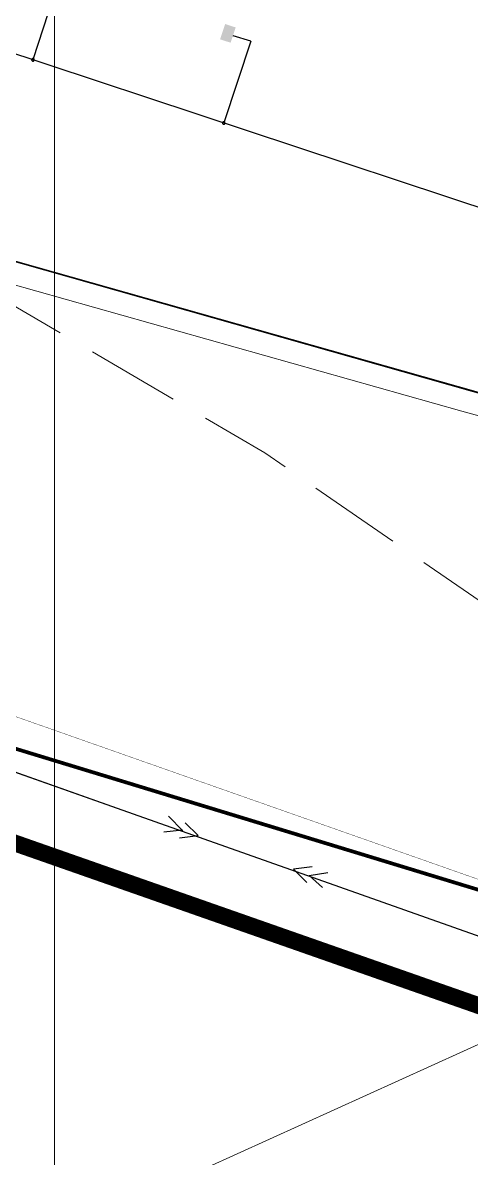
# Model space of a CAD drawing. Header units: millimetres. Extents: x 519 to 9564855, y -810 to 5021775.
# Drawn here: x 9533983 to 9534223, y 4997231 to 4997838 of the extents above; entities that cross this region are included whole.
import ezdxf

# ---------------------------------------------------------------- set-up
doc = ezdxf.new("R2010")
doc.units = ezdxf.units.MM
doc.header["$LTSCALE"] = 2
doc.header["$MEASUREMENT"] = 0
for name, pattern in [('92051501$0$GROUND1', [60, 50, -10]), ('92051501$0$GROUND2', [35, 25, -10]), ('DASHED2', [9.525, 6.35, -3.175])]:
    doc.linetypes.add(name, pattern=pattern)
for name, color, linetype in [('GRID_PULKOVO', 7, 'Continuous'), ('OilColl&Flowlines', 3, 'Continuous'), ('ROAD_FIELD', 255, '92051501$0$GROUND2'), ('ROAD_GROUND', 9, 'Continuous'), ('МГ-земельный участок', 7, 'Continuous')]:
    doc.layers.add(name, color=color, linetype=linetype)
for name, color, linetype, lineweight in [('Оптиковолоконный кабель', 220, 'CAB6', 20), ('Скважины на 2024 год-125', 10, 'Continuous', 40), ('Электро', 1, 'Continuous', 30), ('Электроснаб', 1, 'Continuous', 18), ('Электроснабжене', 1, 'Continuous', 18)]:
    doc.layers.add(name, color=color, linetype=linetype, lineweight=lineweight)
doc.styles.get("Standard").update_dxf_attribs({"font": 'isocpeur.ttf', "width": 0.5})
doc.linetypes.add('CAB', pattern='A,0.7,-0.43403,["K",Standard,S=0.9,R=0,X=-0.4,Y=-0.3],-0.8', length=1.93403)
doc.linetypes.add('CAB6', pattern='A,0.9,-0.9,["6",Standard,S=0.9,R=0,X=-0.8,Y=-0.4],11', length=12.8)

msp = doc.modelspace()

# ---------------------------------------------------------------- hatches: boundary and pattern name
at = {"layer": 'Электро'}
msp.add_hatch(color=256, dxfattribs=at).paths.add_polyline_path([(9534088.53988, 4997828.81081), (9534094.15211, 4997826.95383), (9534096.85934, 4997835.13569), (9534091.24711, 4997836.99267)])
at = {"layer": 'Электроснаб', "lineweight": 0}
msp.add_hatch(color=1, dxfattribs=at).paths.add_polyline_path([(9534088.53988, 4997828.81081), (9534094.15211, 4997826.95383), (9534096.85934, 4997835.13569), (9534091.24711, 4997836.99267)])
at = {"layer": 'Электроснабжене', "lineweight": 0}
msp.add_hatch(color=1, dxfattribs=at).paths.add_polyline_path([(9534088.53988, 4997828.81081), (9534094.15211, 4997826.95383), (9534096.85934, 4997835.13569), (9534091.24711, 4997836.99267)])

# ---------------------------------------------------------------- linework, layer by layer
at = {"layer": 'GRID_PULKOVO', "lineweight": 0}
msp.add_line((9534000, 5010000), (9534000, 4992000), dxfattribs=at)
at = {"layer": 'OilColl&Flowlines', "color": 5, "linetype": '92051501$0$GROUND1', "lineweight": 0, "ltscale": 2, "const_width": 0.2}
msp.add_lwpolyline([(9531064.61986, 4998491.95461), (9534411.39462, 4997314.77298)], dxfattribs=at)
at = {"layer": 'ROAD_FIELD', "lineweight": 0, "flags": 128}
msp.add_lwpolyline([(9534353.88151, 4997441.39868), (9534112.43335, 4997607.749), (9533884.173, 4997741.582), (9533763.044, 4997817.702), (9533545.475, 4997955.784), (9533312.80867, 4998109.48171), (9533113.836, 4998247.202), (9533000, 4998332.5767)], dxfattribs=at)
at = {"layer": 'ROAD_GROUND', "color": 8, "lineweight": 0, "const_width": 9}
msp.add_lwpolyline([(9534264.09179, 4997302.35139), (9534264.09179, 4997302.35139), (9534264.09179, 4997302.35139), (9534264.09179, 4997302.35139), (9534241.72861, 4997307.05943), (9533063.64497, 4997719.82362), (9533000, 4997741.43394)], dxfattribs=at)
at = {"layer": 'ROAD_GROUND', "lineweight": 0, "const_width": 5}
msp.add_lwpolyline([(9534348.47039, 4997424.09208), (9534332.85319, 4997399.48199), (9534293.76791, 4997323.12467), (9534264.09179, 4997302.35139), (9534241.72861, 4997307.05943), (9533063.65871, 4997719.81896), (9533000, 4997741.43394)], dxfattribs=at)
at = {"layer": 'ROAD_GROUND', "lineweight": 0}
for points in [[(9534344.64896, 4997423.15535), (9534330.237, 4997400.955), (9534291.437, 4997325.155), (9534263.437, 4997305.555), (9534242.537, 4997309.955), (9533064.637, 4997722.655), (9533000, 4997744.60216)], [(9534349.25914, 4997420.3753), (9534335.46937, 4997398.00898), (9534296.09882, 4997321.09434), (9534264.74658, 4997299.14778), (9534240.92022, 4997304.16386), (9533062.68042, 4997716.98291), (9533000, 4997738.26572)]]:
    msp.add_lwpolyline(points, dxfattribs=at)
at = {"layer": 'МГ-земельный участок', "color": 0, "linetype": 'DASHED2', "lineweight": 25, "ltscale": 5, "const_width": 2}
msp.add_lwpolyline([(9522167.80801, 4999999.48247), (9521654, 5002362), (9522840, 5002532), (9525642, 5002155), (9528521, 5002235), (9531281, 5003464), (9533105, 5001043), (9546614, 4998215), (9544978, 4995525), (9543652, 4996420), (9539605, 4995735), (9529554.6705, 4998798.09585), (9529554.71722, 4998845.23995), (9529525.402, 4998845.269), (9529525.36994, 4998882.97318), (9529309.91997, 4998882.84552), (9526935, 5000017), (9526935, 4999132), (9522906, 5001105), (9522683.367, 5000265.06642), (9522496, 5000315)], close=True, dxfattribs=at)
at = {"layer": 'Оптиковолоконный кабель', "linetype": 'CAB', "lineweight": 0, "ltscale": 0.5, "elevation": -37.2261}
msp.add_lwpolyline([(9534420.7442, 4997943.6052), (9534418.7481, 4997930.0996), (9534448.9932, 4997924.8163), (9534467.3142, 4997986.9476), (9534584.9722, 4997952.7334), (9534599.30676, 4997933.42919), (9534419.9538, 4997574.7018), (9534217.7939, 4997630.0899), (9533869.2489, 4997728.4439)], dxfattribs=at)
at = {"layer": 'Скважины на 2024 год-125', "color": 0, "linetype": 'ByBlock', "lineweight": 0}
msp.add_line((9534030.9901, 4997202.98201), (9534433.863, 4997385.306), dxfattribs=at)
at = {"layer": 'Электро'}
for p, q in [((9532805.02071, 4998209.44504), (9534259.14396, 4997728.302, 0.00001)), ((9532669.88214, 4998080.7316, 0), (9534512.2057, 4997558.9493, 18.1559)), ((9534044.02425, 4997988.75007), (9533988.49682, 4997817.85423)), ((9534104.90701, 4997827.711), (9534090.47718, 4997784.10077, 0.00001)), ((9534104.90701, 4997827.711), (9534095.59992, 4997830.58516)), ((9533000.18214, 4997783.74655), (9534250.41914, 4997340.9866)), ((9534068.56355, 4997405.675), (9534060.88681, 4997413.47906)), ((9534076.81984, 4997403.28463), (9534069.84191, 4997410.03835)), ((9534068.40991, 4997405.99702), (9534058.41432, 4997404.99008)), ((9534076.73561, 4997403.0469), (9534066.89367, 4997401.71795)), ((9534137.77058, 4997386.41188), (9534127.69076, 4997385.16722)), ((9534127.69076, 4997385.16722), (9534134.82234, 4997378.09148)), ((9534136.17011, 4997381.89509), (9534146.09628, 4997383.46176)), ((9534143.23228, 4997375.37909), (9534136.17011, 4997381.89509))]:
    msp.add_line(p, q, dxfattribs=at)
for centre, start, end in [((9533988.49682, 4997817.85423), 161.99999995, 341.99999995), ((9533988.49682, 4997817.85423), 341.99999995, 161.99999995), ((9534090.47718, 4997784.10077, 0.00001), 161.99999995, 341.99999995), ((9534090.47718, 4997784.10077, 0.00001), 341.99999995, 161.99999995)]:
    msp.add_arc(centre, 0.75, start, end, dxfattribs=at)
at = {"layer": 'Электроснаб', "color": 1, "linetype": 'ByBlock', "lineweight": 0}
for p, q in [((9532805.02071, 4998209.44504), (9534259.14396, 4997728.302, 0.00001)), ((9532669.88214, 4998080.7316, 0), (9534655.68214, 4997518.8316, 0)), ((9532669.88214, 4998080.7316, 0), (9534655.68214, 4997518.8316, 0)), ((9533000.18214, 4997783.74655), (9534250.41914, 4997340.9866))]:
    msp.add_line(p, q, dxfattribs=at)
at = {"layer": 'Электроснаб', "color": 1, "lineweight": 0}
for p, q in [((9534044.02425, 4997988.75007), (9533988.49682, 4997817.85423)), ((9534104.90701, 4997827.711), (9534090.47718, 4997784.10077, 0.00001)), ((9534104.90701, 4997827.711), (9534095.59992, 4997830.58516)), ((9534068.56355, 4997405.675), (9534060.88681, 4997413.47906)), ((9534076.81984, 4997403.28463), (9534069.84191, 4997410.03835)), ((9534068.40991, 4997405.99702), (9534058.41432, 4997404.99008)), ((9534076.73561, 4997403.0469), (9534066.89367, 4997401.71795)), ((9534137.77058, 4997386.41188), (9534127.69076, 4997385.16722)), ((9534127.69076, 4997385.16722), (9534134.82234, 4997378.09148)), ((9534136.17011, 4997381.89509), (9534146.09628, 4997383.46176)), ((9534143.23228, 4997375.37909), (9534136.17011, 4997381.89509))]:
    msp.add_line(p, q, dxfattribs=at)
for centre, start, end in [((9533988.49682, 4997817.85423), 161.99999995, 341.99999995), ((9533988.49682, 4997817.85423), 341.99999995, 161.99999995), ((9534090.47718, 4997784.10077, 0.00001), 161.99999995, 341.99999995), ((9534090.47718, 4997784.10077, 0.00001), 341.99999995, 161.99999995)]:
    msp.add_arc(centre, 0.75, start, end, dxfattribs=at)
at = {"layer": 'Электроснабжене', "color": 1, "linetype": 'ByBlock', "lineweight": 0}
for p, q in [((9532805.02071, 4998209.44504), (9534259.14396, 4997728.302, 0.00001)), ((9532669.88214, 4998080.7316, 0), (9534655.68214, 4997518.8316, 0)), ((9532669.88214, 4998080.7316, 0), (9534655.68214, 4997518.8316, 0)), ((9533000.18214, 4997783.74655), (9534250.41914, 4997340.9866))]:
    msp.add_line(p, q, dxfattribs=at)
at = {"layer": 'Электроснабжене', "color": 1, "lineweight": 0}
for p, q in [((9534044.02425, 4997988.75007), (9533988.49682, 4997817.85423)), ((9534104.90701, 4997827.711), (9534090.47718, 4997784.10077, 0.00001)), ((9534104.90701, 4997827.711), (9534095.59992, 4997830.58516)), ((9534068.56355, 4997405.675), (9534060.88681, 4997413.47906)), ((9534076.81984, 4997403.28463), (9534069.84191, 4997410.03835)), ((9534068.40991, 4997405.99702), (9534058.41432, 4997404.99008)), ((9534076.73561, 4997403.0469), (9534066.89367, 4997401.71795)), ((9534137.77058, 4997386.41188), (9534127.69076, 4997385.16722)), ((9534127.69076, 4997385.16722), (9534134.82234, 4997378.09148)), ((9534136.17011, 4997381.89509), (9534146.09628, 4997383.46176)), ((9534143.23228, 4997375.37909), (9534136.17011, 4997381.89509))]:
    msp.add_line(p, q, dxfattribs=at)
for centre, start, end in [((9533988.49682, 4997817.85423), 161.99999995, 341.99999995), ((9533988.49682, 4997817.85423), 341.99999995, 161.99999995), ((9534090.47718, 4997784.10077, 0.00001), 161.99999995, 341.99999995), ((9534090.47718, 4997784.10077, 0.00001), 341.99999995, 161.99999995)]:
    msp.add_arc(centre, 0.75, start, end, dxfattribs=at)

doc.saveas('drawing.dxf')
